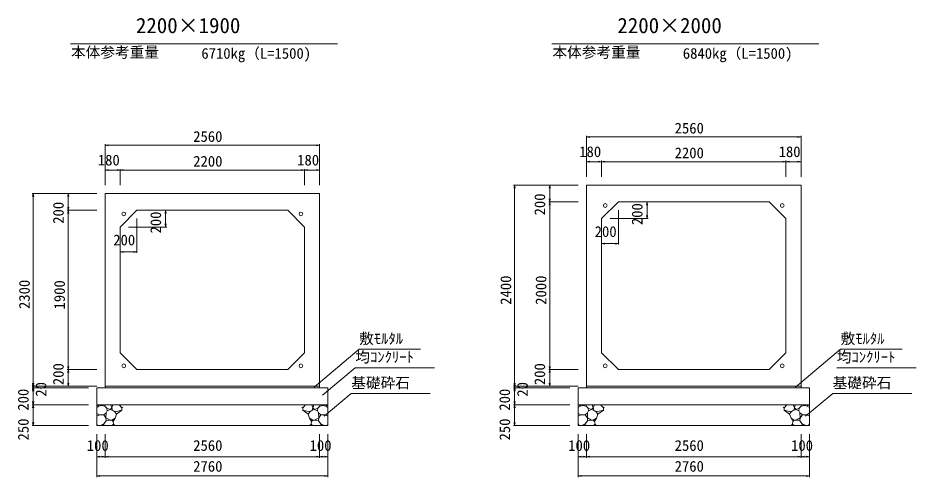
# Model space of a CAD drawing. Units: millimetres on the paper. Extents: x 0 to 841, y 0 to 594.
# Drawn here: x 439.1 to 653.5, y 279.2 to 388.8 of the extents above; entities that cross this region are included whole.
import ezdxf
from ezdxf.enums import TextEntityAlignment as Align

# ---------------------------------------------------------------- set-up
doc = ezdxf.new("R2010")
doc.units = ezdxf.units.MM
for name, color, linetype, lineweight in [('0_2', 7, 'Continuous', 9), ('D-STR-DIM（寸法）', 7, 'Continuous', 18), ('D-STR-HTXT（旗揚げ）', 4, 'Continuous', 18), ('D-STR-STRn（構造物）', 5, 'Continuous', 18), ('D-STR（構造物外形線）', 1, 'Continuous', 18)]:
    doc.layers.add(name, color=color, linetype=linetype, lineweight=lineweight)
doc.layers.add('D-STR-TXT（文字）', color=7, linetype='Continuous')
doc.styles.add('ＭＳ ゴシック', font='')
doc.styles.get('ＭＳ ゴシック').set_extended_font_data('MS Gothic')

msp = doc.modelspace()

# ---------------------------------------------------------------- linework, layer by layer
at = {"layer": '0_2'}
for p, q in [((574.869, 360.37), (575.619, 360.495)), ((575.619, 360.245), (574.869, 360.37)), ((625.319, 360.495), (626.069, 360.37)), ((626.069, 360.37), (625.319, 360.245)), ((459.93, 358.37), (460.68, 358.495)), ((460.68, 358.245), (459.93, 358.37)), ((510.38, 358.495), (511.13, 358.37)), ((511.13, 358.37), (510.38, 358.245)), ((574.869, 354.463), (575.619, 354.588)), ((575.619, 354.338), (574.869, 354.463)), ((577.719, 354.588), (578.469, 354.463)), ((578.469, 354.463), (577.719, 354.338)), ((578.469, 354.463), (579.219, 354.588)), ((579.219, 354.338), (578.469, 354.463)), ((621.719, 354.588), (622.469, 354.463)), ((622.469, 354.463), (621.719, 354.338)), ((622.469, 354.463), (623.219, 354.588)), ((623.219, 354.338), (622.469, 354.463)), ((625.319, 354.588), (626.069, 354.463)), ((626.069, 354.463), (625.319, 354.338)), ((459.93, 352.463), (460.68, 352.588)), ((460.68, 352.338), (459.93, 352.463)), ((462.78, 352.588), (463.53, 352.463)), ((463.53, 352.463), (462.78, 352.338)), ((463.53, 352.463), (464.28, 352.588)), ((464.28, 352.338), (463.53, 352.463)), ((506.78, 352.588), (507.53, 352.463)), ((507.53, 352.463), (506.78, 352.338)), ((507.53, 352.463), (508.28, 352.588)), ((508.28, 352.338), (507.53, 352.463)), ((510.38, 352.588), (511.13, 352.463)), ((511.13, 352.463), (510.38, 352.338)), ((557.573, 348.12), (557.698, 348.87)), ((557.698, 348.87), (557.823, 348.12)), ((565.959, 348.12), (566.084, 348.87)), ((566.084, 348.87), (566.209, 348.12)), ((442.634, 346.12), (442.759, 346.87)), ((442.759, 346.87), (442.884, 346.12)), ((451.02, 346.12), (451.145, 346.87)), ((451.145, 346.87), (451.27, 346.12)), ((566.084, 344.87), (565.959, 345.62)), ((566.209, 345.62), (566.084, 344.87)), ((451.145, 342.87), (451.02, 343.62)), ((451.27, 343.62), (451.145, 342.87)), ((565.959, 344.12), (566.084, 344.87)), ((566.084, 344.87), (566.209, 344.12)), ((451.02, 342.12), (451.145, 342.87)), ((451.145, 342.87), (451.27, 342.12)), ((451.145, 304.87), (451.02, 305.62)), ((451.02, 304.12), (451.145, 304.87)), ((451.27, 305.62), (451.145, 304.87)), ((451.145, 304.87), (451.27, 304.12)), ((566.084, 304.87), (565.959, 305.62)), ((565.959, 304.12), (566.084, 304.87)), ((566.209, 305.62), (566.084, 304.87)), ((566.084, 304.87), (566.209, 304.12)), ((442.759, 300.87), (442.634, 301.62)), ((442.759, 300.47), (442.634, 301.22)), ((442.634, 300.12), (442.759, 300.87)), ((442.634, 299.72), (442.759, 300.47)), ((442.884, 301.62), (442.759, 300.87)), ((442.884, 301.22), (442.759, 300.47)), ((442.759, 300.87), (442.884, 300.12)), ((442.759, 300.47), (442.884, 299.72)), ((451.145, 300.87), (451.02, 301.62)), ((451.27, 301.62), (451.145, 300.87)), ((557.698, 300.87), (557.573, 301.62)), ((557.698, 300.47), (557.573, 301.22)), ((557.573, 300.12), (557.698, 300.87)), ((557.573, 299.72), (557.698, 300.47)), ((557.823, 301.62), (557.698, 300.87)), ((557.823, 301.22), (557.698, 300.47)), ((557.698, 300.87), (557.823, 300.12)), ((557.698, 300.47), (557.823, 299.72)), ((566.084, 300.87), (565.959, 301.62)), ((566.209, 301.62), (566.084, 300.87)), ((442.759, 296.47), (442.634, 297.22)), ((442.634, 295.72), (442.759, 296.47)), ((442.884, 297.22), (442.759, 296.47)), ((442.759, 296.47), (442.884, 295.72)), ((557.698, 296.47), (557.573, 297.22)), ((557.573, 295.72), (557.698, 296.47)), ((557.823, 297.22), (557.698, 296.47)), ((557.698, 296.47), (557.823, 295.72)), ((442.759, 291.47), (442.634, 292.22)), ((442.884, 292.22), (442.759, 291.47)), ((557.698, 291.47), (557.573, 292.22)), ((557.823, 292.22), (557.698, 291.47)), ((457.93, 284.047), (458.68, 284.172)), ((458.68, 283.922), (457.93, 284.047)), ((459.18, 284.172), (459.93, 284.047)), ((459.93, 284.047), (459.18, 283.922)), ((459.93, 284.047), (460.68, 284.172)), ((460.68, 283.922), (459.93, 284.047)), ((510.38, 284.172), (511.13, 284.047)), ((511.13, 284.047), (510.38, 283.922)), ((511.13, 284.047), (511.88, 284.172)), ((511.88, 283.922), (511.13, 284.047)), ((512.38, 284.172), (513.13, 284.047)), ((513.13, 284.047), (512.38, 283.922)), ((572.869, 284.047), (573.619, 284.172)), ((573.619, 283.922), (572.869, 284.047)), ((574.119, 284.172), (574.869, 284.047)), ((574.869, 284.047), (574.119, 283.922)), ((574.869, 284.047), (575.619, 284.172)), ((575.619, 283.922), (574.869, 284.047)), ((625.319, 284.172), (626.069, 284.047)), ((626.069, 284.047), (625.319, 283.922)), ((626.069, 284.047), (626.819, 284.172)), ((626.819, 283.922), (626.069, 284.047)), ((627.319, 284.172), (628.069, 284.047)), ((628.069, 284.047), (627.319, 283.922)), ((457.93, 279.452), (458.68, 279.577)), ((458.68, 279.327), (457.93, 279.452)), ((512.38, 279.577), (513.13, 279.452)), ((513.13, 279.452), (512.38, 279.327)), ((572.869, 279.452), (573.619, 279.577)), ((573.619, 279.327), (572.869, 279.452)), ((627.319, 279.577), (628.069, 279.452)), ((628.069, 279.452), (627.319, 279.327))]:
    msp.add_line(p, q, dxfattribs=at)
at = {"layer": '0_2', "color": 9, "lineweight": 18}
for p, q in [((574.869, 360.37), (574.969, 360.37)), ((626.069, 360.37), (625.969, 360.37)), ((459.93, 358.37), (460.03, 358.37)), ((511.13, 358.37), (511.03, 358.37)), ((574.869, 354.463), (574.969, 354.463)), ((578.469, 354.463), (578.369, 354.463)), ((578.469, 354.463), (578.569, 354.463)), ((622.469, 354.463), (622.369, 354.463)), ((622.469, 354.463), (622.569, 354.463)), ((626.069, 354.463), (625.969, 354.463)), ((459.93, 352.463), (460.03, 352.463)), ((463.53, 352.463), (463.43, 352.463)), ((463.53, 352.463), (463.63, 352.463)), ((507.53, 352.463), (507.43, 352.463)), ((507.53, 352.463), (507.63, 352.463)), ((511.13, 352.463), (511.03, 352.463)), ((557.698, 348.87), (557.698, 348.77)), ((566.084, 348.87), (566.084, 348.77)), ((442.759, 346.87), (442.759, 346.77)), ((451.145, 346.87), (451.145, 346.77)), ((566.084, 344.87), (566.084, 344.97)), ((566.084, 344.87), (566.084, 344.77)), ((451.145, 342.87), (451.145, 342.97)), ((451.145, 342.87), (451.145, 342.77)), ((451.145, 304.87), (451.145, 304.97)), ((451.145, 304.87), (451.145, 304.77)), ((566.084, 304.87), (566.084, 304.97)), ((566.084, 304.87), (566.084, 304.77)), ((442.759, 300.87), (442.759, 300.97)), ((442.759, 300.87), (442.759, 300.77)), ((442.759, 300.47), (442.759, 300.57)), ((442.759, 300.47), (442.759, 300.37)), ((451.145, 300.87), (451.145, 300.97)), ((557.698, 300.87), (557.698, 300.97)), ((557.698, 300.87), (557.698, 300.77)), ((557.698, 300.47), (557.698, 300.57)), ((557.698, 300.47), (557.698, 300.37)), ((566.084, 300.87), (566.084, 300.97)), ((442.759, 296.47), (442.759, 296.57)), ((442.759, 296.47), (442.759, 296.37)), ((557.698, 296.47), (557.698, 296.57)), ((557.698, 296.47), (557.698, 296.37)), ((442.759, 291.47), (442.759, 291.57)), ((557.698, 291.47), (557.698, 291.57)), ((457.93, 284.047), (458.03, 284.047)), ((459.93, 284.047), (459.83, 284.047)), ((459.93, 284.047), (460.03, 284.047)), ((511.13, 284.047), (511.03, 284.047)), ((511.13, 284.047), (511.23, 284.047)), ((513.13, 284.047), (513.03, 284.047)), ((572.869, 284.047), (572.969, 284.047)), ((574.869, 284.047), (574.769, 284.047)), ((574.869, 284.047), (574.969, 284.047)), ((626.069, 284.047), (625.969, 284.047)), ((626.069, 284.047), (626.169, 284.047)), ((628.069, 284.047), (627.969, 284.047)), ((457.93, 279.452), (458.03, 279.452)), ((513.13, 279.452), (513.03, 279.452)), ((572.869, 279.452), (572.969, 279.452)), ((628.069, 279.452), (627.969, 279.452))]:
    msp.add_line(p, q, dxfattribs=at)
at = {"layer": 'D-STR-DIM（寸法）'}
for p, q in [((574.869, 350.87), (574.869, 360.62)), ((574.969, 360.37), (625.969, 360.37)), ((626.069, 350.87), (626.069, 360.62)), ((459.93, 348.87), (459.93, 358.62)), ((460.03, 358.37), (511.03, 358.37)), ((511.13, 348.87), (511.13, 358.62)), ((574.969, 354.463), (578.369, 354.463)), ((578.469, 350.87), (578.469, 354.713)), ((578.569, 354.463), (622.369, 354.463)), ((622.469, 350.87), (622.469, 354.713)), ((622.569, 354.463), (625.969, 354.463)), ((460.03, 352.463), (463.43, 352.463)), ((463.53, 348.87), (463.53, 352.713)), ((463.63, 352.463), (507.43, 352.463)), ((507.53, 348.87), (507.53, 352.713)), ((507.63, 352.463), (511.03, 352.463)), ((572.869, 348.87), (557.448, 348.87)), ((557.698, 348.77), (557.698, 300.97)), ((566.084, 344.97), (566.084, 348.77)), ((457.93, 346.87), (442.509, 346.87)), ((442.759, 346.77), (442.759, 300.97)), ((451.145, 342.97), (451.145, 346.77)), ((572.869, 344.87), (565.834, 344.87)), ((566.084, 304.97), (566.084, 344.77)), ((584.469, 344.87), (589.574, 344.87)), ((589.199, 344.12), (589.324, 344.87)), ((589.324, 344.87), (589.324, 344.77)), ((589.324, 344.87), (589.449, 344.12)), ((589.324, 340.97), (589.324, 344.77)), ((457.93, 342.87), (450.895, 342.87)), ((451.145, 304.97), (451.145, 342.77)), ((469.53, 342.87), (474.635, 342.87)), ((474.26, 342.12), (474.385, 342.87)), ((474.385, 342.87), (474.385, 342.77)), ((474.385, 342.87), (474.51, 342.12)), ((474.385, 338.97), (474.385, 342.77)), ((582.469, 342.87), (582.469, 334.672)), ((589.324, 340.87), (589.199, 341.62)), ((589.449, 341.62), (589.324, 340.87)), ((589.324, 340.87), (589.324, 340.97)), ((465.53, 338.87), (474.635, 338.87)), ((467.53, 340.87), (467.53, 332.672)), ((474.385, 338.87), (474.26, 339.62)), ((474.51, 339.62), (474.385, 338.87)), ((474.385, 338.87), (474.385, 338.97)), ((578.469, 338.87), (578.469, 334.672)), ((580.469, 340.87), (589.574, 340.87)), ((463.53, 336.87), (463.53, 332.672)), ((578.469, 334.922), (579.219, 335.047)), ((578.469, 334.922), (578.569, 334.922)), ((579.219, 334.797), (578.469, 334.922)), ((582.369, 334.922), (578.569, 334.922)), ((581.719, 335.047), (582.469, 334.922)), ((582.469, 334.922), (581.719, 334.797)), ((582.469, 334.922), (582.369, 334.922)), ((463.53, 332.922), (464.28, 333.047)), ((463.53, 332.922), (463.63, 332.922)), ((464.28, 332.797), (463.53, 332.922)), ((467.43, 332.922), (463.63, 332.922)), ((466.78, 333.047), (467.53, 332.922)), ((467.53, 332.922), (466.78, 332.797)), ((467.53, 332.922), (467.43, 332.922)), ((457.93, 304.87), (450.895, 304.87)), ((451.145, 300.97), (451.145, 304.77)), ((572.869, 304.87), (565.834, 304.87)), ((566.084, 300.97), (566.084, 304.77)), ((457.93, 300.87), (442.509, 300.87)), ((455.93, 300.47), (442.509, 300.47)), ((442.759, 300.77), (442.759, 300.57)), ((442.759, 300.37), (442.759, 296.57)), ((572.869, 300.87), (557.448, 300.87)), ((570.869, 300.47), (557.448, 300.47)), ((557.698, 300.77), (557.698, 300.57)), ((557.698, 300.37), (557.698, 296.57)), ((455.93, 296.47), (442.509, 296.47)), ((442.759, 296.37), (442.759, 291.57)), ((570.869, 296.47), (557.448, 296.47)), ((557.698, 296.37), (557.698, 291.57)), ((455.93, 291.47), (442.509, 291.47)), ((457.93, 289.47), (457.93, 279.202)), ((459.93, 289.47), (459.93, 283.797)), ((511.13, 289.47), (511.13, 283.797)), ((513.13, 289.47), (513.13, 279.202)), ((570.869, 291.47), (557.448, 291.47)), ((572.869, 289.47), (572.869, 279.202)), ((574.869, 289.47), (574.869, 283.797)), ((626.069, 289.47), (626.069, 283.797)), ((628.069, 289.47), (628.069, 279.202)), ((458.03, 284.047), (459.83, 284.047)), ((460.03, 284.047), (511.03, 284.047)), ((511.23, 284.047), (513.03, 284.047)), ((572.969, 284.047), (574.769, 284.047)), ((574.969, 284.047), (625.969, 284.047)), ((626.169, 284.047), (627.969, 284.047)), ((458.03, 279.452), (513.03, 279.452)), ((572.969, 279.452), (627.969, 279.452))]:
    msp.add_line(p, q, dxfattribs=at)
at = {"layer": 'D-STR-HTXT（旗揚げ）'}
for p, q in [((451.638, 382.584), (515.422, 382.584)), ((566.578, 382.584), (630.361, 382.584)), ((509.847, 300.681), (520.58, 309.699)), ((535.241, 309.699), (520.58, 309.699)), ((624.786, 300.681), (635.519, 309.699)), ((650.181, 309.699), (635.519, 309.699)), ((511.868, 298.747), (519.667, 305.3)), ((538.593, 305.3), (519.667, 305.3)), ((653.532, 305.3), (634.607, 305.3)), ((512.219, 293.689), (518.692, 299.129)), ((537.556, 299.129), (518.692, 299.129)), ((627.158, 293.689), (633.632, 299.129)), ((652.495, 299.129), (633.632, 299.129))]:
    msp.add_line(p, q, dxfattribs=at)
at = {"layer": 'D-STR-STRn（構造物）'}
for p, q in [((457.93, 300.47), (513.13, 300.47)), ((457.93, 300.47), (457.93, 291.47)), ((459.93, 300.87), (459.93, 300.47)), ((511.13, 300.87), (511.13, 300.47)), ((513.13, 300.47), (513.13, 291.47)), ((572.869, 300.47), (628.069, 300.47)), ((572.869, 300.47), (572.869, 291.47)), ((574.869, 300.87), (574.869, 300.47)), ((626.069, 300.87), (626.069, 300.47)), ((628.069, 300.47), (628.069, 291.47)), ((457.93, 296.47), (513.13, 296.47)), ((458.462, 296.075), (457.93, 295.762)), ((458.462, 296.075), (458.13, 296.47)), ((459.047, 296.264), (458.462, 296.075)), ((459.047, 296.264), (459.238, 296.47)), ((459.855, 296.133), (459.047, 296.264)), ((459.855, 296.133), (459.837, 296.47)), ((460.343, 295.602), (459.855, 296.133)), ((461.291, 296.47), (461.518, 295.752)), ((461.518, 295.752), (461.798, 296.47)), ((463.292, 296.47), (463.939, 295.75)), ((507.767, 296.47), (507.121, 295.75)), ((509.542, 295.752), (509.262, 296.47)), ((509.769, 296.47), (509.542, 295.752)), ((510.717, 295.602), (511.204, 296.133)), ((511.204, 296.133), (511.223, 296.47)), ((511.204, 296.133), (512.013, 296.264)), ((512.013, 296.264), (511.821, 296.47)), ((512.013, 296.264), (512.598, 296.075)), ((512.598, 296.075), (512.929, 296.47)), ((512.598, 296.075), (513.13, 295.762)), ((572.869, 296.47), (628.069, 296.47)), ((573.401, 296.075), (572.869, 295.762)), ((573.401, 296.075), (573.07, 296.47)), ((573.987, 296.264), (573.401, 296.075)), ((573.987, 296.264), (574.178, 296.47)), ((574.795, 296.133), (573.987, 296.264)), ((574.795, 296.133), (574.776, 296.47)), ((575.282, 295.602), (574.795, 296.133)), ((576.23, 296.47), (576.457, 295.752)), ((576.457, 295.752), (576.737, 296.47)), ((578.232, 296.47), (578.878, 295.75)), ((622.707, 296.47), (622.061, 295.75)), ((624.481, 295.752), (624.201, 296.47)), ((624.708, 296.47), (624.481, 295.752)), ((625.656, 295.602), (626.144, 296.133)), ((626.144, 296.133), (626.162, 296.47)), ((626.144, 296.133), (626.952, 296.264)), ((626.952, 296.264), (626.761, 296.47)), ((626.952, 296.264), (627.537, 296.075)), ((627.537, 296.075), (627.869, 296.47)), ((627.537, 296.075), (628.069, 295.762)), ((458.578, 294.061), (457.93, 294.334)), ((457.93, 293.692), (458.578, 294.061)), ((458.578, 294.061), (459.596, 294.044)), ((459.596, 294.044), (460.196, 294.51)), ((460.125, 293.31), (459.596, 294.044)), ((460.125, 293.31), (460.196, 294.51)), ((460.196, 294.51), (460.431, 294.982)), ((460.431, 294.982), (460.343, 295.602)), ((461.116, 295.336), (460.343, 295.602)), ((460.431, 294.982), (461.116, 295.336)), ((461.518, 295.752), (461.116, 295.336)), ((461.116, 295.336), (461.943, 295.03)), ((461.518, 295.752), (461.674, 295.129)), ((461.943, 295.03), (462.249, 294.739)), ((462.096, 294.885), (462.657, 294.83)), ((462.249, 294.739), (462.662, 294.189)), ((462.662, 294.189), (462.299, 293.217)), ((462.657, 294.83), (463.939, 295.159)), ((462.662, 294.189), (463.939, 295.159)), ((463.939, 295.75), (464.157, 295.859)), ((463.939, 295.75), (463.939, 295.159)), ((463.939, 295.159), (463.964, 295.153)), ((507.121, 295.75), (506.902, 295.859)), ((507.121, 295.159), (507.096, 295.153)), ((507.121, 295.75), (507.121, 295.159)), ((508.403, 294.83), (507.121, 295.159)), ((508.397, 294.189), (507.121, 295.159)), ((508.811, 294.739), (508.397, 294.189)), ((508.397, 294.189), (508.761, 293.217)), ((508.964, 294.885), (508.403, 294.83)), ((509.117, 295.03), (508.811, 294.739)), ((509.944, 295.336), (509.117, 295.03)), ((509.542, 295.752), (509.386, 295.129)), ((509.542, 295.752), (509.944, 295.336)), ((509.944, 295.336), (510.717, 295.602)), ((510.628, 294.982), (509.944, 295.336)), ((510.628, 294.982), (510.717, 295.602)), ((510.864, 294.51), (510.628, 294.982)), ((510.935, 293.31), (510.864, 294.51)), ((511.463, 294.044), (510.864, 294.51)), ((510.935, 293.31), (511.463, 294.044)), ((512.482, 294.061), (511.463, 294.044)), ((512.482, 294.061), (513.13, 294.334)), ((513.13, 293.692), (512.482, 294.061)), ((573.517, 294.061), (572.869, 294.334)), ((572.869, 293.692), (573.517, 294.061)), ((573.517, 294.061), (574.536, 294.044)), ((574.536, 294.044), (575.136, 294.51)), ((575.065, 293.31), (574.536, 294.044)), ((575.065, 293.31), (575.136, 294.51)), ((575.136, 294.51), (575.371, 294.982)), ((575.371, 294.982), (575.282, 295.602)), ((576.055, 295.336), (575.282, 295.602)), ((575.371, 294.982), (576.055, 295.336)), ((576.457, 295.752), (576.055, 295.336)), ((576.055, 295.336), (576.882, 295.03)), ((576.457, 295.752), (576.614, 295.129)), ((576.882, 295.03), (577.188, 294.739)), ((577.035, 294.885), (577.596, 294.83)), ((577.188, 294.739), (577.602, 294.189)), ((577.602, 294.189), (577.238, 293.217)), ((577.596, 294.83), (578.878, 295.159)), ((577.602, 294.189), (578.878, 295.159)), ((578.878, 295.75), (579.097, 295.859)), ((578.878, 295.75), (578.878, 295.159)), ((578.878, 295.159), (578.903, 295.153)), ((622.061, 295.75), (621.842, 295.859)), ((622.061, 295.159), (622.035, 295.153)), ((622.061, 295.75), (622.061, 295.159)), ((623.342, 294.83), (622.061, 295.159)), ((623.337, 294.189), (622.061, 295.159)), ((623.75, 294.739), (623.337, 294.189)), ((623.337, 294.189), (623.7, 293.217)), ((623.903, 294.885), (623.342, 294.83)), ((624.056, 295.03), (623.75, 294.739)), ((624.883, 295.336), (624.056, 295.03)), ((624.481, 295.752), (624.325, 295.129)), ((624.481, 295.752), (624.883, 295.336)), ((624.883, 295.336), (625.656, 295.602)), ((625.568, 294.982), (624.883, 295.336)), ((625.568, 294.982), (625.656, 295.602)), ((625.803, 294.51), (625.568, 294.982)), ((625.874, 293.31), (625.803, 294.51)), ((626.403, 294.044), (625.803, 294.51)), ((625.874, 293.31), (626.403, 294.044)), ((627.421, 294.061), (626.403, 294.044)), ((627.421, 294.061), (628.069, 294.334)), ((628.069, 293.692), (627.421, 294.061)), ((458.143, 291.47), (457.93, 291.915)), ((458.957, 291.562), (459.639, 291.936)), ((459.639, 291.936), (460.189, 292.634)), ((459.639, 291.936), (459.652, 291.588)), ((460.189, 292.634), (460.125, 293.31)), ((460.125, 293.31), (461.118, 292.772)), ((461.118, 292.772), (460.189, 292.634)), ((461.538, 292.741), (461.118, 292.772)), ((462.299, 293.217), (461.538, 292.741)), ((461.538, 292.741), (461.854, 292.416)), ((461.596, 291.47), (461.973, 291.847)), ((461.854, 292.416), (462.299, 293.217)), ((461.973, 291.847), (461.854, 292.416)), ((461.973, 291.847), (462.168, 291.665)), ((509.205, 292.416), (508.761, 293.217)), ((508.761, 293.217), (509.522, 292.741)), ((509.087, 291.847), (508.892, 291.665)), ((509.087, 291.847), (509.205, 292.416)), ((509.463, 291.47), (509.087, 291.847)), ((509.522, 292.741), (509.205, 292.416)), ((509.522, 292.741), (509.941, 292.772)), ((510.935, 293.31), (509.941, 292.772)), ((509.941, 292.772), (510.871, 292.634)), ((510.871, 292.634), (510.935, 293.31)), ((511.421, 291.936), (510.871, 292.634)), ((511.421, 291.936), (511.408, 291.588)), ((512.103, 291.562), (511.421, 291.936)), ((512.917, 291.47), (513.13, 291.915)), ((573.083, 291.47), (572.869, 291.915)), ((573.896, 291.562), (574.578, 291.936)), ((574.578, 291.936), (575.128, 292.634)), ((574.578, 291.936), (574.591, 291.588)), ((575.128, 292.634), (575.065, 293.31)), ((575.065, 293.31), (576.058, 292.772)), ((576.058, 292.772), (575.128, 292.634)), ((576.477, 292.741), (576.058, 292.772)), ((577.238, 293.217), (576.477, 292.741)), ((576.477, 292.741), (576.794, 292.416)), ((576.536, 291.47), (576.913, 291.847)), ((576.794, 292.416), (577.238, 293.217)), ((576.913, 291.847), (576.794, 292.416)), ((576.913, 291.847), (577.108, 291.665)), ((624.145, 292.416), (623.7, 293.217)), ((623.7, 293.217), (624.461, 292.741)), ((624.026, 291.847), (623.831, 291.665)), ((624.026, 291.847), (624.145, 292.416)), ((624.403, 291.47), (624.026, 291.847)), ((624.461, 292.741), (624.145, 292.416)), ((624.461, 292.741), (624.881, 292.772)), ((625.874, 293.31), (624.881, 292.772)), ((624.881, 292.772), (625.811, 292.634)), ((625.811, 292.634), (625.874, 293.31)), ((626.36, 291.936), (625.811, 292.634)), ((626.36, 291.936), (626.348, 291.588)), ((627.043, 291.562), (626.36, 291.936)), ((627.856, 291.47), (628.069, 291.915)), ((457.93, 291.47), (513.13, 291.47)), ((458.957, 291.562), (458.577, 291.47)), ((459.585, 291.585), (458.957, 291.562)), ((459.848, 291.47), (459.585, 291.585)), ((511.212, 291.47), (511.475, 291.585)), ((511.475, 291.585), (512.103, 291.562)), ((512.103, 291.562), (512.483, 291.47)), ((572.869, 291.47), (628.069, 291.47)), ((573.896, 291.562), (573.517, 291.47)), ((574.524, 291.585), (573.896, 291.562)), ((574.787, 291.47), (574.524, 291.585)), ((626.152, 291.47), (626.414, 291.585)), ((626.414, 291.585), (627.043, 291.562)), ((627.043, 291.562), (627.422, 291.47))]:
    msp.add_line(p, q, dxfattribs=at)
at = {"layer": 'D-STR（構造物外形線）'}
for p, q in [((574.869, 348.87), (626.069, 348.87)), ((574.869, 300.87), (574.869, 348.87)), ((626.069, 348.87), (626.069, 300.87)), ((459.93, 346.87), (511.13, 346.87)), ((459.93, 300.87), (459.93, 346.87)), ((511.13, 346.87), (511.13, 300.87)), ((578.469, 340.87), (582.469, 344.87)), ((582.469, 344.87), (618.469, 344.87)), ((618.469, 344.87), (622.469, 340.87)), ((463.53, 338.87), (467.53, 342.87)), ((467.53, 342.87), (503.53, 342.87)), ((503.53, 342.87), (507.53, 338.87)), ((463.53, 308.87), (463.53, 338.87)), ((507.53, 338.87), (507.53, 308.87)), ((578.469, 308.87), (578.469, 340.87)), ((622.469, 340.87), (622.469, 308.87)), ((467.53, 304.87), (463.53, 308.87)), ((507.53, 308.87), (503.53, 304.87)), ((582.469, 304.87), (578.469, 308.87)), ((622.469, 308.87), (618.469, 304.87)), ((503.53, 304.87), (467.53, 304.87)), ((618.469, 304.87), (582.469, 304.87)), ((511.13, 300.87), (459.93, 300.87)), ((626.069, 300.87), (574.869, 300.87))]:
    msp.add_line(p, q, dxfattribs=at)
for centre in [(579.338, 344.002), (621.601, 344.002), (464.399, 342.002), (506.661, 342.002), (464.399, 305.739), (506.661, 305.739), (579.338, 305.739), (621.601, 305.739)]:
    msp.add_circle(centre, 0.44, dxfattribs=at)

# ---------------------------------------------------------------- texts
at = {"layer": 'D-STR-DIM（寸法）', "style": 'ＭＳ ゴシック'}
for s, p in [('2560', (595.903, 360.42)), ('2560', (480.964, 358.42)), ('180', (573.125, 354.788)), ('180', (620.725, 354.788)), ('180', (458.185, 352.788)), ('180', (505.785, 352.788)), ('2200', (595.903, 354.513)), ('2200', (480.964, 352.513)), ('200', (576.817, 335.723)), ('200', (461.878, 333.723)), ('100', (455.555, 284.671)), ('2560', (480.964, 284.684)), ('100', (508.755, 284.671)), ('100', (570.495, 284.671)), ('2560', (595.903, 284.684)), ('100', (623.695, 284.671)), ('2760', (480.964, 279.712)), ('2760', (595.903, 279.712))]:
    msp.add_text(s, height=2.566, dxfattribs=at).set_placement(p, align=Align.BOTTOM_LEFT)
for s, p in [('200', (565.759, 341.645)), ('200', (450.82, 339.645)), ('200', (589.004, 339.321)), ('200', (474.064, 337.321)), ('2300', (442.709, 319.304)), ('1900', (451.095, 319.189)), ('2400', (557.648, 320.304)), ('2000', (566.034, 320.304)), ('200', (450.82, 301.135)), ('200', (565.759, 301.135)), ('20', (446.678, 298.378)), ('20', (561.618, 298.378)), ('200', (442.434, 295.041)), ('200', (557.373, 295.041)), ('250', (442.455, 287.93)), ('250', (557.394, 287.93))]:
    msp.add_text(s, height=2.566, rotation=90, dxfattribs=at).set_placement(p, align=Align.BOTTOM_LEFT)
at = {"layer": 'D-STR-TXT（文字）', "style": 'ＭＳ ゴシック'}
for s, height, p in [('2200×1900', 3.666, (467.286, 384.033)), ('2200×2000', 3.666, (582.226, 384.033)), ('本体参考重量', 2.566, (451.791, 378.517)), ('6710kg（L=1500)', 2.566, (482.911, 378.253)), ('本体参考重量', 2.566, (566.731, 378.517)), ('6840kg（L=1500)', 2.566, (597.851, 378.253)), ('敷ﾓﾙﾀﾙ', 2.566, (520.58, 310.199)), ('敷ﾓﾙﾀﾙ', 2.566, (635.519, 310.199)), ('均ｺﾝｸﾘｰﾄ', 2.566, (519.667, 305.8)), ('均ｺﾝｸﾘｰﾄ', 2.566, (634.607, 305.8)), ('基礎砕石', 2.566, (518.692, 299.629)), ('基礎砕石', 2.566, (633.632, 299.629))]:
    msp.add_text(s, height=height, dxfattribs=at).set_placement(p, align=Align.BOTTOM_LEFT)

doc.saveas('drawing.dxf')
